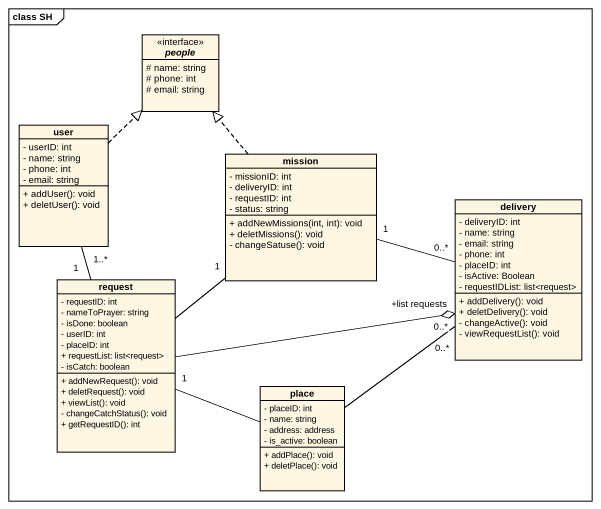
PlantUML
@startuml
mainframe class SH
hide circle
hide empty members
skinparam classAttributeIconSize 0
interface people {
  # name: string
  # phone: int
  # email: string
}
class user {
  - userID: int
  - name: string
  - phone: int
  - email: string
  + addUser(): void
  + deletUser(): void
}
class mission {
  - missionID: int
  - deliveryID: int
  - requestID: int
  - status: string
  + addNewMissions(int, int): void
  + deletMissions(): void
  - changeSatuse(): void
}
class delivery {
  - deliveryID: int
  - name: string
  - email: string
  - phone: int
  - placeID: int
  - isActive: Boolean
  - requestIDList: list<request>
  + addDelivery(): void
  + deletDelivery(): void
  - changeActive(): void
  - viewRequestList(): void
}
class request {
  - requestID: int
  - nameToPrayer: string
  - isDone: boolean
  - userID: int
  - placeID: int
  + requestList: list<request>
  - isCatch: boolean
  + addNewRequest(): void
  + deletRequest(): void
  + viewList(): void
  - changeCatchStatus(): void
  + getRequestID(): int
}
class place {
  - placeID: int
  - name: string
  - address: address
  - is_active: boolean
  + addPlace(): void
  + deletPlace(): void
}
user .up.|> people
user "1..*" -- "1" request
mission .up.|> people
mission "1" -right- "0..*" delivery
mission "1" -- request
delivery "0..*" -- place
request -right-o "+list requests\n0..*" delivery
request "1" -right- place
@enduml
